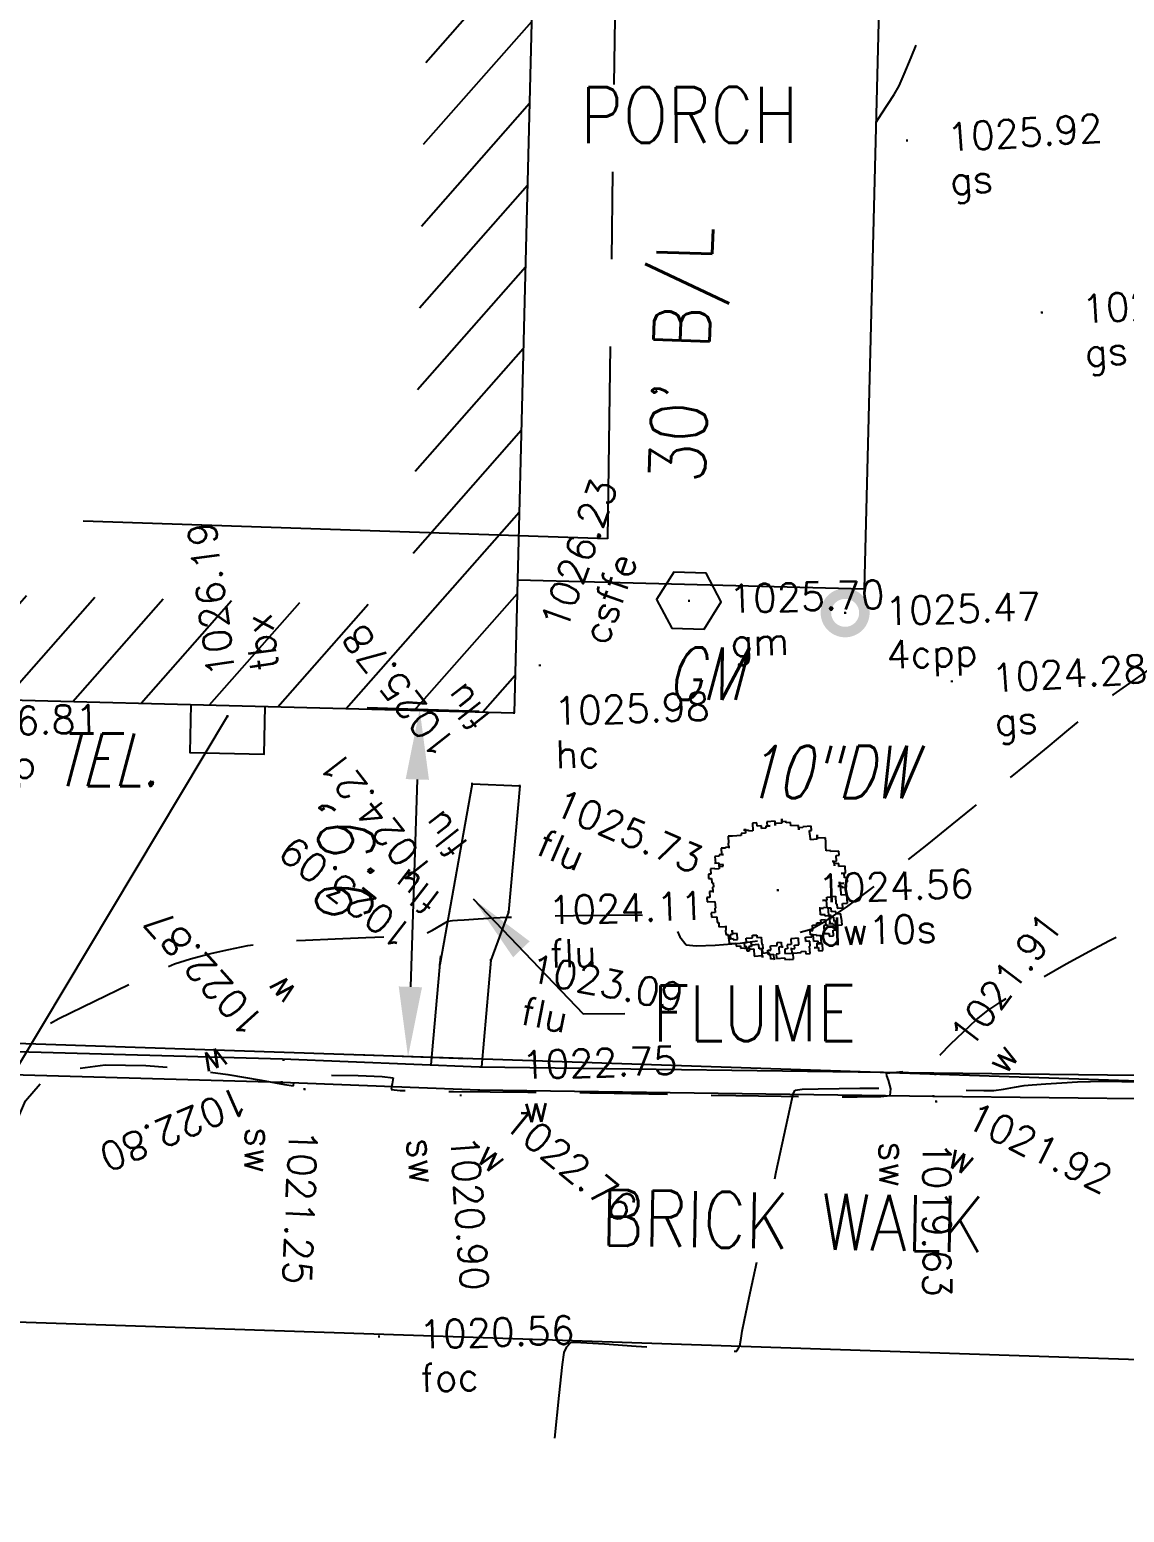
# Model space of a CAD drawing. Extents: x 1086 to 1385, y 787 to 1056.
# Drawn here: x 1258.09 to 1289.4, y 850.3 to 892.71 of the extents above; entities that cross this region are included whole.
import ezdxf

# ---------------------------------------------------------------- set-up
doc = ezdxf.new("R2010")
doc.units = 0
doc.header["$LTSCALE"] = 20
doc.header["$MEASUREMENT"] = 0
doc.header["$PDMODE"] = 2
doc.header["$PDSIZE"] = 0.025
for name, pattern in [('CENTER2', [1.125, 0.75, -0.125, 0.125, -0.125]), ('HIDDEN', [0.375, 0.25, -0.125]), ('HIDDEN2', [0.1875, 0.125, -0.0625])]:
    doc.linetypes.add(name, pattern=pattern)
doc.layers.get('0').update_dxf_attribs({"linetype": 'CONTINUOUS'})
for name, color, linetype in [('BSL', 1, 'CENTER2'), ('CONC', 8, 'CONTINUOUS'), ('CONT-MJR', 41, 'HIDDEN'), ('CONT-MNR', 35, 'HIDDEN2'), ('CURB', 1, 'CONTINUOUS'), ('DESC', 2, 'CONTINUOUS'), ('ELEV', 6, 'CONTINUOUS'), ('HATCH', 1, 'CONTINUOUS'), ('HOUSE', 7, 'CONTINUOUS'), ('PL', 5, 'CONTINUOUS'), ('POW', 4, 'POWERLINE'), ('PTS', 2, 'CONTINUOUS'), ('PTS-GS', 6, 'CONTINUOUS'), ('PTS-TREES', 1, 'CONTINUOUS'), ('TEXTM', 2, 'CONTINUOUS'), ('TIES', 6, 'CONTINUOUS'), ('TREE-LBLS', 1, 'CONTINUOUS'), ('TREES', 84, 'CONTINUOUS'), ('WALL', 191, 'CONTINUOUS')]:
    doc.layers.add(name, color=color, linetype=linetype)
doc.styles.add('L60', font='simplex.shx', dxfattribs={"width": 0.75, "oblique": 15, "height": 1.5})
doc.styles.add('L80', font='simplex.shx', dxfattribs={"width": 0.85, "height": 1.6})
doc.styles.add('S6', font='SIMPLEX', dxfattribs={"height": 0.083333})
doc.styles.get("Standard").update_dxf_attribs({"font": 'ROMANS'})
doc.linetypes.add('POWERLINE', pattern='A,0.9,-0.27,["/\\/\\/\\/",STANDARD,S=0.05,R=0,X=-0.28,Y=-0.02],-0.1', length=1.27)
doc.dimstyles.get("Standard").update_dxf_attribs({"dimtxt": 0.18, "dimasz": 0.18, "dimexe": 0.18, "dimexo": 0.0625, "dimgap": 0.09, "dimtad": 0, "dimtih": 1, "dimtoh": 1, "dimdec": 4, "dimzin": 0, "dimtxsty": 'STANDARD', "dimcen": 0.09, "dimazin": 3, "dimtfac": 1, "dimtdec": 4, "dimtofl": 0, "dimtmove": 0, "dimatfit": 3, "dimtolj": 1, "dimtzin": 0})

# ---------------------------------------------------------------- blocks, each defined once
blk = doc.blocks.new('POINT')
blk.add_point((0, 0))
at = {"layer": 'DESC', "style": 'S6'}
blk.add_attdef('DESC', (0.1191, -0.1698), '', height=0.0833, dxfattribs=at)
at = {"layer": 'ELEV', "style": 'S6'}
blk.add_attdef('ELEV', (0.1191, -0.0403), '', height=0.0833, dxfattribs=at)
blk = doc.blocks.new('CG_T30')
for p, q in [((-0.0534, 0.1113), (-0.0542, 0.1113)), ((-0.0542, 0.1113), (-0.0542, 0.1113)), ((-0.0534, 0.1104), (-0.0534, 0.1113)), ((-0.0455, 0.1104), (-0.0534, 0.1104)), ((-0.0516, 0.113), (-0.0516, 0.1053)), ((-0.0455, 0.1087), (-0.0455, 0.1104)), ((-0.0378, 0.1087), (-0.0455, 0.1087)), ((-0.03, 0.1225), (-0.0378, 0.1225)), ((-0.0378, 0.1225), (-0.0378, 0.1087)), ((-0.0378, 0.1087), (-0.0378, 0.1087)), ((-0.03, 0.1165), (-0.03, 0.1225)), ((-0.0223, 0.1165), (-0.03, 0.1165)), ((-0.0223, 0.1121), (-0.0223, 0.1165)), ((-0.0145, 0.1121), (-0.0223, 0.1121)), ((-0.0068, 0.1156), (-0.0145, 0.1156)), ((-0.0145, 0.1156), (-0.0145, 0.1121)), ((0.0027, 0.1233), (-0.012, 0.1233)), ((-0.012, 0.1233), (-0.012, 0.1233)), ((-0.012, 0.1233), (-0.012, 0.1156)), ((-0.012, 0.1156), (-0.0068, 0.1156)), ((0.0027, 0.1156), (0.0027, 0.1233)), ((0.0148, 0.119), (0.0027, 0.119)), ((0.0027, 0.119), (0.0027, 0.1156)), ((0.0148, 0.1217), (0.0148, 0.1268)), ((0.0148, 0.1268), (0.0148, 0.119)), ((0.0226, 0.1217), (0.0148, 0.1217)), ((0.0226, 0.119), (0.0226, 0.1217)), ((0.0303, 0.119), (0.0226, 0.119)), ((0.0303, 0.113), (0.0303, 0.119)), ((0.0441, 0.113), (0.0303, 0.113)), ((0.0441, 0.1053), (0.0441, 0.113)), ((0.0518, 0.1087), (0.0441, 0.1087)), ((0.0441, 0.1087), (0.0441, 0.1053)), ((0.0665, 0.1104), (0.0518, 0.1104)), ((0.0518, 0.1104), (0.0518, 0.1087)), ((0.0665, 0.1026), (0.0665, 0.1104)), ((-0.0887, 0.0811), (-0.0964, 0.0811)), ((-0.0964, 0.0811), (-0.0964, 0.0698)), ((-0.0809, 0.0819), (-0.0887, 0.0819)), ((-0.0887, 0.0819), (-0.0887, 0.0811)), ((-0.0826, 0.0897), (-0.0835, 0.0897)), ((-0.0835, 0.0897), (-0.0835, 0.0819)), ((-0.0835, 0.0819), (-0.0809, 0.0819)), ((-0.0749, 0.1017), (-0.0826, 0.1017)), ((-0.0826, 0.1017), (-0.0826, 0.0897)), ((-0.0671, 0.1017), (-0.0749, 0.1017)), ((-0.0749, 0.1017), (-0.0749, 0.1017)), ((-0.0594, 0.1017), (-0.0671, 0.1017)), ((-0.0671, 0.1017), (-0.0671, 0.1017)), ((-0.0516, 0.1053), (-0.0594, 0.1053)), ((-0.0594, 0.1053), (-0.0594, 0.1017)), ((-0.0516, 0.1053), (-0.0516, 0.1053)), ((0.0631, 0.0949), (0.0631, 0.1026)), ((0.0631, 0.1026), (0.0665, 0.1026)), ((0.0639, 0.0949), (0.0631, 0.0949)), ((0.0639, 0.0862), (0.0639, 0.0949)), ((0.076, 0.0862), (0.0639, 0.0862)), ((0.076, 0.088), (0.076, 0.094)), ((0.076, 0.094), (0.076, 0.0862)), ((0.0907, 0.088), (0.076, 0.088)), ((0.0907, 0.0802), (0.0907, 0.088)), ((0.0907, 0.0725), (0.0907, 0.0802)), ((0.0907, 0.0802), (0.0907, 0.0802)), ((-0.1085, 0.0552), (-0.1102, 0.0552)), ((-0.1102, 0.0552), (-0.1024, 0.0552)), ((-0.1008, 0.0673), (-0.1085, 0.0673)), ((-0.1085, 0.0673), (-0.1085, 0.0552)), ((-0.1024, 0.0552), (-0.1024, 0.0491)), ((-0.093, 0.0698), (-0.1008, 0.0698)), ((-0.1008, 0.0698), (-0.1008, 0.0673)), ((-0.0964, 0.0698), (-0.093, 0.0698)), ((0.0907, 0.0647), (0.0907, 0.0725)), ((0.0907, 0.0725), (0.0907, 0.0725)), ((0.0984, 0.0647), (0.0907, 0.0647)), ((0.0907, 0.0647), (0.0907, 0.0647)), ((0.0984, 0.0629), (0.0984, 0.0647)), ((0.1131, 0.0629), (0.0984, 0.0629)), ((0.1079, 0.0448), (0.1079, 0.0552)), ((0.1079, 0.0552), (0.1131, 0.0552)), ((0.1131, 0.0552), (0.1131, 0.0629)), ((-0.118, 0.0362), (-0.1223, 0.0362)), ((-0.1223, 0.0362), (-0.1223, 0.0284)), ((-0.1223, 0.0284), (-0.1171, 0.0284)), ((-0.1102, 0.0457), (-0.118, 0.0457)), ((-0.118, 0.0457), (-0.118, 0.0362)), ((-0.1171, 0.0284), (-0.1171, 0.0206)), ((-0.1102, 0.0448), (-0.1102, 0.0457)), ((-0.1024, 0.0448), (-0.1102, 0.0448)), ((-0.0947, 0.0517), (-0.1024, 0.0517)), ((-0.1024, 0.0517), (-0.1024, 0.0448)), ((-0.1024, 0.0491), (-0.0947, 0.0491)), ((-0.0947, 0.0491), (-0.0947, 0.0517)), ((0.1036, 0.0448), (0.1001, 0.0448)), ((0.1001, 0.0448), (0.1079, 0.0448)), ((0.1036, 0.037), (0.1036, 0.0448)), ((0.1114, 0.0406), (0.1036, 0.0406)), ((0.1036, 0.0406), (0.1036, 0.037)), ((0.1114, 0.0354), (0.1114, 0.0406)), ((0.1226, 0.0354), (0.1114, 0.0354)), ((0.1226, 0.0224), (0.1226, 0.0354)), ((-0.1145, 0.0051), (-0.1223, 0.0051)), ((-0.1223, 0.0051), (-0.1223, -0.0052)), ((-0.1171, 0.0206), (-0.1145, 0.0206)), ((-0.1145, 0.0129), (-0.1163, 0.0129)), ((-0.1163, 0.0129), (-0.1163, 0.0051)), ((-0.1163, 0.0051), (-0.1145, 0.0051)), ((-0.1145, 0.0206), (-0.1145, 0.0129)), ((0.1105, 0), (0.1071, 0)), ((0.1071, 0), (0.1148, 0)), ((0.1105, 0.0051), (0.1105, 0.0078)), ((0.1105, 0.0078), (0.1105, 0)), ((0.1182, 0.0051), (0.1105, 0.0051)), ((0.1123, -0.0026), (0.1123, 0.0051)), ((0.1123, 0.0051), (0.1182, 0.0051)), ((0.12, 0.0224), (0.1148, 0.0224)), ((0.1148, 0.0224), (0.1226, 0.0224)), ((0.1148, 0), (0.1148, -0.0026)), ((0.12, 0.0146), (0.12, 0.0224)), ((0.1251, 0.0146), (0.12, 0.0146)), ((0.1226, -0.0026), (0.1226, 0.0069)), ((0.1226, 0.0069), (0.1251, 0.0069)), ((0.1251, 0.0069), (0.1251, 0.0146)), ((-0.1223, -0.0052), (-0.1275, -0.0052)), ((-0.1275, -0.0052), (-0.1275, -0.013)), ((-0.1275, -0.013), (-0.1137, -0.013)), ((-0.1137, -0.025), (-0.1145, -0.025)), ((-0.1145, -0.025), (-0.1145, -0.0328)), ((-0.1137, -0.013), (-0.1137, -0.025)), ((0.0855, -0.0234), (0.0786, -0.0234)), ((0.0786, -0.0234), (0.0864, -0.0234)), ((0.0855, -0.038), (0.0855, -0.0234)), ((0.0864, -0.0234), (0.0864, -0.0182)), ((0.0864, -0.0182), (0.0941, -0.0182)), ((0.0941, -0.0182), (0.0941, -0.0173)), ((0.0941, -0.0173), (0.1019, -0.0173)), ((0.1019, -0.0173), (0.1019, -0.0311)), ((0.1123, -0.0164), (0.1123, -0.0026)), ((0.1123, -0.0026), (0.1123, -0.0026)), ((0.1226, -0.0164), (0.1123, -0.0164)), ((0.1148, -0.0026), (0.1226, -0.0026)), ((0.1226, -0.0311), (0.1226, -0.0164)), ((-0.1145, -0.0328), (-0.1215, -0.0328)), ((-0.1215, -0.0328), (-0.1215, -0.0406)), ((-0.1215, -0.0406), (-0.112, -0.0406)), ((-0.112, -0.0406), (-0.112, -0.0509)), ((-0.112, -0.0509), (-0.1094, -0.0509)), ((-0.1094, -0.0509), (-0.1094, -0.0587)), ((0.0734, -0.0371), (0.0717, -0.0371)), ((0.0717, -0.0371), (0.0795, -0.0371)), ((0.0734, -0.0492), (0.0734, -0.0371)), ((0.0812, -0.0492), (0.0734, -0.0492)), ((0.0795, -0.0371), (0.0795, -0.0363)), ((0.0795, -0.0363), (0.0872, -0.0363)), ((0.0812, -0.0518), (0.0812, -0.0492)), ((0.0889, -0.0518), (0.0812, -0.0518)), ((0.0932, -0.038), (0.0855, -0.038)), ((0.0872, -0.0363), (0.0872, -0.0501)), ((0.0872, -0.0501), (0.0907, -0.0501)), ((0.0889, -0.0544), (0.0889, -0.0518)), ((0.0907, -0.0501), (0.0907, -0.0578)), ((0.0932, -0.0449), (0.0932, -0.038)), ((0.101, -0.0449), (0.0932, -0.0449)), ((0.101, -0.0492), (0.101, -0.0449)), ((0.1096, -0.0492), (0.101, -0.0492)), ((0.1019, -0.0311), (0.1036, -0.0311)), ((0.1036, -0.0311), (0.1036, -0.0389)), ((0.1036, -0.0389), (0.1139, -0.0389)), ((0.1096, -0.0569), (0.1096, -0.0492)), ((0.1139, -0.0389), (0.1139, -0.0311)), ((0.1139, -0.0311), (0.1226, -0.0311)), ((0.1139, -0.0389), (0.1139, -0.0389)), ((-0.1094, -0.0587), (-0.0973, -0.0587)), ((-0.0973, -0.0656), (-0.0981, -0.0656)), ((-0.0981, -0.0656), (-0.0981, -0.0733)), ((-0.0981, -0.0733), (-0.0939, -0.0733)), ((-0.0973, -0.0587), (-0.0973, -0.0578)), ((-0.0973, -0.0578), (-0.0973, -0.0656)), ((-0.0939, -0.0733), (-0.0939, -0.0812)), ((-0.0861, -0.0742), (-0.0904, -0.0742)), ((-0.0904, -0.0742), (-0.0904, -0.082)), ((-0.0861, -0.0725), (-0.0861, -0.0665)), ((-0.0861, -0.0665), (-0.0861, -0.0742)), ((-0.0775, -0.0725), (-0.0861, -0.0725)), ((-0.0775, -0.0837), (-0.0775, -0.0725)), ((-0.0507, -0.082), (-0.0507, -0.0777)), ((-0.0507, -0.0777), (-0.043, -0.0777)), ((-0.043, -0.0777), (-0.043, -0.082)), ((0.0527, -0.0837), (0.0527, -0.076)), ((0.0527, -0.076), (0.0579, -0.076)), ((0.0579, -0.076), (0.0579, -0.0665)), ((0.0579, -0.0665), (0.0579, -0.0665)), ((0.0579, -0.0665), (0.0657, -0.0665)), ((0.0657, -0.0665), (0.0657, -0.063)), ((0.0657, -0.063), (0.0734, -0.063)), ((0.0734, -0.063), (0.0734, -0.0578)), ((0.0734, -0.0578), (0.0812, -0.0578)), ((0.0855, -0.0682), (0.0777, -0.0682)), ((0.0777, -0.0682), (0.0777, -0.0829)), ((0.0812, -0.0578), (0.0812, -0.0682)), ((0.0812, -0.0682), (0.0855, -0.0682)), ((0.0889, -0.0656), (0.0872, -0.0656)), ((0.0872, -0.0656), (0.095, -0.0656)), ((0.0967, -0.0544), (0.0889, -0.0544)), ((0.0907, -0.0578), (0.0889, -0.0578)), ((0.0889, -0.0578), (0.0889, -0.0656)), ((0.0941, -0.0881), (0.0941, -0.0777)), ((0.0941, -0.0777), (0.1001, -0.0777)), ((0.095, -0.0656), (0.095, -0.069)), ((0.095, -0.069), (0.1027, -0.069)), ((0.0967, -0.0621), (0.0967, -0.0544)), ((0.0967, -0.0544), (0.0967, -0.0544)), ((0.0993, -0.0621), (0.0967, -0.0621)), ((0.0993, -0.0699), (0.0993, -0.0621)), ((0.1001, -0.0699), (0.0993, -0.0699)), ((0.1001, -0.0777), (0.1001, -0.0699)), ((0.1027, -0.069), (0.1027, -0.069)), ((0.1027, -0.069), (0.1105, -0.069)), ((0.1105, -0.0569), (0.1096, -0.0569)), ((0.1105, -0.069), (0.1105, -0.0569)), ((-0.0939, -0.0812), (-0.0853, -0.0812)), ((-0.0904, -0.082), (-0.093, -0.082)), ((-0.093, -0.082), (-0.093, -0.0897)), ((-0.093, -0.0897), (-0.0809, -0.0897)), ((-0.0853, -0.0812), (-0.0853, -0.0837)), ((-0.0853, -0.0837), (-0.0775, -0.0837)), ((-0.0809, -0.0897), (-0.0809, -0.0949)), ((-0.0809, -0.0949), (-0.0732, -0.0949)), ((-0.0732, -0.0949), (-0.0732, -0.0993)), ((-0.0732, -0.0993), (-0.0654, -0.0993)), ((-0.0654, -0.0975), (-0.0654, -0.0897)), ((-0.0654, -0.0897), (-0.0619, -0.0897)), ((-0.0619, -0.0975), (-0.0654, -0.0975)), ((-0.0654, -0.0993), (-0.0654, -0.1001)), ((-0.0654, -0.1001), (-0.0576, -0.1001)), ((-0.0619, -0.0897), (-0.0619, -0.082)), ((-0.0619, -0.082), (-0.0507, -0.082)), ((-0.0619, -0.1053), (-0.0619, -0.0975)), ((-0.0585, -0.1053), (-0.0619, -0.1053)), ((-0.0534, -0.0975), (-0.0585, -0.0975)), ((-0.0585, -0.0975), (-0.0585, -0.1053)), ((-0.0576, -0.1001), (-0.0576, -0.1018)), ((-0.0576, -0.1018), (-0.0498, -0.1018)), ((-0.0534, -0.0949), (-0.0534, -0.0897)), ((-0.0534, -0.0897), (-0.0534, -0.0975)), ((-0.0404, -0.0949), (-0.0534, -0.0949)), ((-0.0498, -0.1018), (-0.0498, -0.1148)), ((-0.043, -0.082), (-0.0352, -0.082)), ((-0.0404, -0.1027), (-0.0404, -0.0949)), ((-0.0343, -0.1027), (-0.0404, -0.1027)), ((-0.0335, -0.1027), (-0.0361, -0.1027)), ((-0.0361, -0.1027), (-0.0361, -0.1105)), ((-0.0352, -0.082), (-0.0352, -0.0949)), ((-0.0352, -0.0949), (-0.0335, -0.0949)), ((-0.0343, -0.1105), (-0.0343, -0.1027)), ((-0.0335, -0.0949), (-0.0335, -0.1027)), ((-0.0197, -0.1061), (-0.0197, -0.0984)), ((-0.0197, -0.0984), (-0.0076, -0.0984)), ((-0.0076, -0.0984), (-0.0076, -0.0933)), ((-0.0076, -0.0933), (0.0001, -0.0933)), ((0.0027, -0.1018), (-0.005, -0.1018)), ((-0.005, -0.1018), (-0.005, -0.1139)), ((0.0001, -0.0933), (0.0001, -0.1018)), ((0.0001, -0.1018), (0.0027, -0.1018)), ((0.0174, -0.0984), (0.0105, -0.0984)), ((0.0105, -0.0984), (0.0105, -0.1061)), ((0.0312, -0.0881), (0.0174, -0.0881)), ((0.0174, -0.0881), (0.0174, -0.0984)), ((0.0234, -0.1061), (0.0234, -0.1001)), ((0.0234, -0.1001), (0.0312, -0.1001)), ((0.0312, -0.1001), (0.0312, -0.0881)), ((0.0441, -0.0949), (0.0441, -0.0872)), ((0.0441, -0.0872), (0.0553, -0.0872)), ((0.051, -0.0949), (0.0441, -0.0949)), ((0.0501, -0.1165), (0.0501, -0.1036)), ((0.0501, -0.1036), (0.051, -0.1036)), ((0.051, -0.1036), (0.051, -0.0949)), ((0.0579, -0.0837), (0.0527, -0.0837)), ((0.0553, -0.0872), (0.0553, -0.0837)), ((0.0553, -0.0837), (0.0631, -0.0837)), ((0.0579, -0.0958), (0.0579, -0.0837)), ((0.0657, -0.0958), (0.0579, -0.0958)), ((0.0631, -0.0837), (0.0631, -0.0854)), ((0.0631, -0.0854), (0.0709, -0.0854)), ((0.0709, -0.0993), (0.0631, -0.0993)), ((0.0631, -0.0993), (0.0631, -0.107)), ((0.0657, -0.101), (0.0657, -0.0958)), ((0.0734, -0.101), (0.0657, -0.101)), ((0.0709, -0.0854), (0.0709, -0.0993)), ((0.0734, -0.1131), (0.0734, -0.101)), ((0.0734, -0.101), (0.0734, -0.101)), ((0.0777, -0.0829), (0.0864, -0.0829)), ((0.0864, -0.0829), (0.0864, -0.0881)), ((0.0864, -0.0881), (0.0941, -0.0881)), ((-0.0498, -0.1148), (-0.0352, -0.1148)), ((-0.0361, -0.1105), (-0.0231, -0.1105)), ((-0.0352, -0.1182), (-0.0352, -0.1105)), ((-0.0352, -0.1105), (-0.0343, -0.1105)), ((-0.0352, -0.1148), (-0.0352, -0.1182)), ((-0.0249, -0.1139), (-0.0249, -0.1061)), ((-0.0249, -0.1061), (-0.0197, -0.1061)), ((-0.0206, -0.1139), (-0.0249, -0.1139)), ((-0.0231, -0.1105), (-0.0231, -0.1139)), ((-0.0231, -0.1139), (-0.0154, -0.1139)), ((-0.0206, -0.1225), (-0.0206, -0.1139)), ((-0.0128, -0.1225), (-0.0206, -0.1225)), ((-0.0154, -0.1139), (-0.0154, -0.1225)), ((-0.0154, -0.1225), (-0.0128, -0.1225)), ((-0.005, -0.1139), (-0.0102, -0.1139)), ((-0.0102, -0.1139), (-0.0102, -0.1217)), ((-0.0102, -0.1217), (0.0044, -0.1217)), ((0.0044, -0.1217), (0.0044, -0.1243)), ((0.0044, -0.1243), (0.0122, -0.1243)), ((0.0105, -0.1061), (0.0053, -0.1061)), ((0.0053, -0.1061), (0.0053, -0.1139)), ((0.0053, -0.1139), (0.0183, -0.1139)), ((0.0122, -0.1243), (0.0122, -0.1252)), ((0.0122, -0.1252), (0.0199, -0.1252)), ((0.0183, -0.1061), (0.0156, -0.1061)), ((0.0156, -0.1061), (0.0234, -0.1061)), ((0.0183, -0.1139), (0.0183, -0.1061)), ((0.0199, -0.1139), (0.0183, -0.1139)), ((0.0183, -0.1139), (0.0183, -0.1139)), ((0.0183, -0.1139), (0.0269, -0.1139)), ((0.0199, -0.1252), (0.0199, -0.1139)), ((0.0269, -0.1139), (0.0269, -0.1139)), ((0.0269, -0.1139), (0.0346, -0.1139)), ((0.0346, -0.1139), (0.0346, -0.1122)), ((0.0346, -0.1122), (0.0424, -0.1122)), ((0.0424, -0.1122), (0.0424, -0.1165)), ((0.0424, -0.1165), (0.0501, -0.1165)), ((0.0631, -0.107), (0.0579, -0.107)), ((0.0579, -0.107), (0.0657, -0.107)), ((0.0657, -0.107), (0.0657, -0.1131)), ((0.0657, -0.1131), (0.0734, -0.1131))]:
    blk.add_line(p, q)

msp = doc.modelspace()

# ---------------------------------------------------------------- hatches: boundary and pattern name
at = {"layer": 'HATCH'}
h = msp.add_hatch(dxfattribs=at)
h.set_pattern_fill('ANSI31', color=256, scale=12, angle=3.6501, style=0)
h.set_pattern_definition([(48.65011, (-3558.6514, -1556.3679), (-1.1260337, 0.9909834), [])])
h.paths.add_polyline_path([(1249.875, 903.127), (1269.692, 902.622), (1269.019, 876.249), (1237.128, 877.062), (1237.516, 892.288), (1227.866, 892.534), (1228.069, 900.497), (1249.793, 899.943)], flags=16)
h.paths.add_polyline_path([(1246.952, 906.203), (1272.767, 905.544), (1271.941, 873.173), (1234.052, 874.14), (1234.441, 889.365), (1224.79, 889.612), (1225.146, 903.573), (1246.871, 903.018)])

# ---------------------------------------------------------------- linework, layer by layer
at = {"layer": 'BSL'}
for p, q in [((1275.014, 906.144), (1274.61, 878.151)), ((1274.61, 878.151), (1156.682, 882.099))]:
    msp.add_line(p, q, dxfattribs=at)
at = {"layer": 'CONC'}
for p, q in [((1270.741, 871.143), (1269.814, 865.965)), ((1270.741, 871.143), (1272.105, 871.086)), ((1272.105, 871.086), (1271.781, 867.473)), ((1271.781, 867.473), (1271.281, 866.096)), ((1269.837, 866.224), (1269.56, 863.102)), ((1271.281, 866.096), (1271.011, 863.046))]:
    msp.add_line(p, q, dxfattribs=at)
at = {"layer": 'CONT-MJR', "elevation": 1020, "flags": 128}
for points in [[(1279.399, 859.844), (1279.442, 860.042), (1279.667, 861.09), (1279.828, 861.838), (1279.893, 862.137), (1279.923, 862.269), (1279.981, 862.381), (1280.185, 862.402), (1280.645, 862.418), (1281.237, 862.428), (1281.833, 862.434), (1282.308, 862.436), (1282.757, 862.431), (1283.404, 862.417), (1284.135, 862.398), (1284.833, 862.381), (1285.383, 862.371), (1285.669, 862.371), (1285.944, 862.408), (1286.255, 862.464), (1286.529, 862.507), (1286.766, 862.528), (1287.152, 862.556), (1287.609, 862.586), (1288.061, 862.612), (1288.432, 862.628), (1288.794, 862.632), (1289.327, 862.63), (1289.961, 862.624), (1290.627, 862.616), (1291.256, 862.609), (1291.778, 862.603), (1292.308, 862.596), (1293.285, 862.584), (1294.594, 862.566), (1296.117, 862.546), (1297.739, 862.525), (1299.343, 862.504), (1300.812, 862.485), (1302.031, 862.47), (1302.884, 862.461), (1303.253, 862.459), (1303.535, 862.46), (1303.875, 862.46), (1304.182, 862.478), (1304.363, 862.53), (1304.443, 862.687), (1304.473, 862.903), (1304.486, 863.095), (1304.493, 863.342), (1304.495, 863.813), (1304.496, 864.375), (1304.499, 864.896), (1304.509, 865.245), (1304.539, 865.56), (1304.586, 865.926), (1304.632, 866.292), (1304.661, 866.607), (1304.665, 866.95), (1304.657, 867.38), (1304.646, 867.822), (1304.639, 868.198), (1304.637, 868.514), (1304.634, 869.053), (1304.631, 869.742), (1304.628, 870.509), (1304.628, 871.284), (1304.63, 871.993), (1304.635, 872.567), (1304.65, 873.243), (1304.675, 874.075), (1304.705, 874.954), (1304.733, 875.77), (1304.756, 876.415), (1304.767, 876.779), (1304.771, 877.103), (1304.773, 877.479), (1304.774, 877.856), (1304.778, 878.18), (1304.788, 878.605), (1304.812, 879.447), (1304.843, 880.539), (1304.876, 881.714), (1304.906, 882.805), (1304.928, 883.644), (1304.937, 884.065), (1304.933, 884.381), (1304.924, 884.748), (1304.915, 885.114), (1304.909, 885.43), (1304.909, 885.857), (1304.911, 886.795), (1304.915, 888.096), (1304.92, 889.61), (1304.925, 891.19), (1304.93, 892.685), (1304.935, 893.946), (1304.939, 894.826), (1304.941, 895.175), (1304.936, 895.373), (1304.978, 895.553), (1305.249, 895.636), (1305.925, 895.807), (1306.871, 896.037), (1307.952, 896.295), (1309.035, 896.551), (1309.985, 896.774), (1310.667, 896.935), (1310.949, 897.003), (1311.137, 897.054), (1311.296, 897.144), (1311.31, 897.467), (1311.313, 898.267), (1311.307, 899.386), (1311.296, 900.662), (1311.284, 901.938), (1311.274, 903.053), (1311.268, 903.848), (1311.272, 904.163), (1311.337, 904.269), (1311.432, 904.341), (1311.681, 904.218), (1312.351, 903.873), (1313.366, 903.35), (1314.655, 902.695), (1316.145, 901.954), (1317.59, 901.254)], [(1268.732, 838.596), (1269.08, 839.098), (1269.791, 840.126), (1270.407, 841.013), (1270.861, 841.663), (1271.086, 841.976), (1271.313, 842.216), (1271.594, 842.483), (1271.86, 842.759), (1272.042, 843.027), (1272.116, 843.44), (1272.237, 844.383), (1272.392, 845.722), (1272.568, 847.322), (1272.753, 849.048), (1272.935, 850.767), (1273.1, 852.344), (1273.236, 853.644), (1273.331, 854.533), (1273.372, 854.877), (1273.453, 855.04), (1273.573, 855.167), (1273.855, 855.161), (1274.527, 855.119), (1275.434, 855.055), (1276.42, 854.987), (1277.332, 854.93), (1278.014, 854.9), (1278.312, 854.913), (1278.399, 855.067), (1278.435, 855.287), (1278.462, 855.481), (1278.534, 855.808), (1278.699, 856.576), (1278.887, 857.453)]]:
    msp.add_lwpolyline(points, dxfattribs=at)
at = {"layer": 'CONT-MNR', "flags": 128}
for points, elevation in [([(1230.485, 830.403), (1230.359, 830.825), (1230.235, 831.33), (1230.09, 831.847), (1229.9, 832.303), (1229.642, 832.627), (1229.248, 832.721), (1228.569, 832.707), (1227.72, 832.648), (1226.812, 832.606), (1225.959, 832.643), (1225.274, 832.82), (1224.872, 833.199), (1224.914, 833.657), (1225.284, 834.363), (1225.916, 835.268), (1226.742, 836.325), (1227.698, 837.489), (1228.716, 838.71), (1229.733, 839.943), (1230.68, 841.14), (1231.493, 842.254), (1232.105, 843.238), (1232.45, 844.044), (1232.594, 845.001), (1232.622, 846.264), (1232.558, 847.738), (1232.425, 849.33), (1232.247, 850.944), (1232.045, 852.486), (1231.845, 853.863), (1231.668, 854.978), (1231.538, 855.739), (1231.479, 856.05), (1231.346, 856.258), (1231.173, 856.484), (1231.144, 856.677), (1231.406, 856.668), (1232.025, 856.544), (1232.884, 856.367), (1233.866, 856.198), (1234.852, 856.1), (1235.726, 856.134), (1236.369, 856.362), (1236.783, 856.888), (1237.163, 857.777), (1237.505, 858.896), (1237.8, 860.113), (1238.042, 861.297), (1238.224, 862.314), (1238.339, 863.034), (1238.38, 863.324), (1238.335, 863.484), (1238.329, 863.629), (1238.656, 863.634), (1239.519, 863.612), (1240.788, 863.572), (1242.333, 863.517), (1244.026, 863.455), (1245.736, 863.39), (1247.334, 863.328), (1248.691, 863.275), (1249.678, 863.237), (1250.164, 863.219), (1250.599, 863.206), (1251.104, 863.192), (1251.632, 863.178), (1252.137, 863.165), (1252.573, 863.154), (1253.026, 863.14), (1253.75, 863.116), (1254.623, 863.087), (1255.523, 863.061), (1256.327, 863.045), (1256.911, 863.044), (1257.153, 863.065), (1257.13, 863.258), (1257.091, 863.461), (1257.356, 863.619), (1258.015, 863.963), (1258.925, 864.423), (1259.944, 864.926), (1260.93, 865.403), (1261.739, 865.782), (1262.23, 865.992), (1262.686, 866.135), (1263.222, 866.276), (1263.787, 866.405), (1264.331, 866.513), (1264.803, 866.59), (1265.264, 866.632), (1265.975, 866.672), (1266.824, 866.71), (1267.698, 866.746), (1268.486, 866.779), (1269.076, 866.809), (1269.355, 866.835), (1269.608, 866.954), (1269.881, 867.119), (1270.046, 867.214), (1270.183, 867.233), (1270.322, 867.239), (1270.519, 867.253), (1270.911, 867.279), (1271.36, 867.307), (1271.727, 867.325), (1272.091, 867.335), (1272.772, 867.353), (1273.64, 867.372), (1274.564, 867.386), (1275.413, 867.389), (1276.056, 867.374), (1276.363, 867.336), (1276.541, 867.098), (1276.684, 866.764), (1276.867, 866.536), (1277.149, 866.506), (1277.697, 866.524), (1278.406, 866.585), (1279.169, 866.685), (1279.883, 866.821), (1280.441, 866.987), (1280.879, 867.228), (1281.487, 867.642), (1282.208, 868.177), (1282.984, 868.78), (1283.76, 869.398), (1284.476, 869.977), (1285.077, 870.465), (1285.506, 870.808), (1286.003, 871.206), (1286.593, 871.688), (1287.217, 872.202), (1287.813, 872.694), (1288.323, 873.11), (1288.685, 873.398), (1289.076, 873.684), (1289.554, 874.019), (1290.042, 874.359), (1290.463, 874.661), (1290.74, 874.882), (1290.983, 875.135), (1291.248, 875.447), (1291.505, 875.767), (1291.727, 876.041), (1291.979, 876.324), (1292.455, 876.852), (1293.068, 877.541), (1293.731, 878.308), (1294.356, 879.071), (1294.855, 879.747), (1295.142, 880.252), (1295.266, 880.803), (1295.309, 881.486), (1295.305, 882.22), (1295.286, 882.926), (1295.287, 883.522), (1295.34, 883.928), (1295.515, 884.295), (1295.782, 884.697), (1296.081, 885.103), (1296.353, 885.486), (1296.539, 885.818), (1296.655, 886.161), (1296.756, 886.569), (1296.843, 887.001), (1296.918, 887.417), (1296.98, 887.776), (1297.043, 888.15), (1297.111, 888.607), (1297.178, 889.097), (1297.237, 889.569), (1297.282, 889.973), (1297.315, 890.42), (1297.366, 891.235), (1297.428, 892.291), (1297.496, 893.461), (1297.562, 894.616), (1297.62, 895.631), (1297.663, 896.377), (1297.685, 896.727), (1297.712, 897.016), (1297.749, 897.368), (1297.782, 897.675), (1297.797, 897.826), (1297.794, 897.917), (1297.785, 898.007), (1297.756, 898.135), (1297.727, 898.284), (1297.737, 898.451), (1297.754, 898.63), (1297.759, 898.895), (1297.768, 899.515), (1297.779, 900.349), (1297.792, 901.253), (1297.805, 902.085), (1297.815, 902.703), (1297.823, 902.964), (1297.843, 903.125), (1297.902, 903.264), (1298.134, 903.276), (1298.532, 903.277), (1298.832, 903.379), (1298.9, 903.598), (1298.888, 903.922), (1298.844, 904.269), (1298.813, 904.56), (1298.795, 904.886), (1298.765, 905.329), (1298.734, 905.794), (1298.709, 906.187), (1298.683, 906.574), (1298.645, 907.139), (1298.607, 907.764), (1298.582, 908.333), (1298.583, 908.729), (1298.614, 909.125), (1298.67, 909.586), (1298.76, 910.035), (1298.898, 910.4), (1299.174, 910.73), (1299.643, 911.174), (1300.163, 911.626), (1300.592, 911.982), (1300.791, 912.136), (1300.909, 912.172), (1301.033, 912.187), (1301.345, 912.145), (1302.033, 912.043), (1302.846, 911.92), (1303.532, 911.817), (1303.839, 911.773), (1303.948, 911.763), (1304.046, 911.782), (1304.103, 911.993), (1304.168, 912.374), (1304.21, 912.652), (1304.231, 912.816), (1304.25, 913.004), (1304.263, 913.168), (1304.269, 913.332), (1304.271, 913.518), (1304.273, 913.682), (1304.278, 913.93), (1304.287, 914.413), (1304.297, 914.985), (1304.305, 915.504), (1304.308, 915.822), (1304.302, 916.069), (1304.292, 916.356), (1304.284, 916.643), (1304.282, 916.89), (1304.303, 917.24), (1304.355, 918.047), (1304.432, 919.204), (1304.335, 920.808), (1304.257, 922.118), (1304.256, 923.736), (1304.332, 925.586), (1304.327, 933.137)], 1024), ([(1282.293, 890.061), (1282.295, 890.065), (1282.45, 890.305), (1282.634, 890.582), (1282.813, 890.861), (1282.957, 891.107), (1283.105, 891.438), (1283.297, 891.912), (1283.497, 892.403), (1283.668, 892.79), (1283.84, 893.129), (1284.047, 893.518), (1284.271, 893.898), (1284.488, 894.207), (1284.741, 894.477), (1285.125, 894.844), (1285.575, 895.244), (1286.026, 895.616), (1286.414, 895.898), (1286.832, 896.127), (1287.358, 896.366), (1287.901, 896.593), (1288.372, 896.79), (1288.684, 896.935), (1288.997, 897.124), (1289.367, 897.365), (1289.696, 897.591), (1289.885, 897.734), (1290.006, 897.879), (1290.13, 898.055), (1290.249, 898.201), (1290.406, 898.322), (1290.602, 898.453), (1290.767, 898.578), (1290.967, 898.793), (1291.342, 899.214), (1291.782, 899.716), (1292.178, 900.172), (1292.419, 900.455), (1292.609, 900.688), (1292.83, 900.967), (1293.039, 901.236), (1293.194, 901.439), (1293.392, 901.714), (1293.61, 902.027), (1293.735, 902.211), (1293.804, 902.337), (1293.867, 902.466), (1293.943, 902.652), (1294.054, 902.938), (1294.12, 903.121), (1294.142, 903.245), (1294.154, 903.37), (1294.147, 903.497), (1294.133, 903.689), (1294.122, 903.86), (1294.127, 904.089), (1294.135, 904.395), (1294.124, 904.598), (1294.035, 904.75), (1293.924, 904.892), (1293.81, 905.016), (1293.605, 905.234), (1293.385, 905.484), (1293.227, 905.707), (1293.123, 905.973), (1292.991, 906.397), (1292.857, 906.87), (1292.745, 907.286), (1292.68, 907.536), (1292.605, 907.797), (1292.529, 908.096), (1292.501, 908.362), (1292.558, 908.657), (1292.687, 909.112), (1292.864, 909.582), (1293.063, 909.926), (1293.336, 910.145), (1293.704, 910.336), (1294.09, 910.506), (1294.417, 910.656), (1294.705, 910.809), (1295.093, 911.016), (1295.524, 911.241), (1295.938, 911.45), (1296.278, 911.607), (1296.614, 911.74), (1297.017, 911.888), (1297.435, 912.03), (1297.814, 912.151), (1298.098, 912.23), (1298.446, 912.297), (1298.869, 912.359), (1299.255, 912.407), (1299.494, 912.432), (1299.699, 912.444), (1299.933, 912.449), (1300.138, 912.446), (1300.437, 912.41), (1301.054, 912.329), (1301.826, 912.225), (1302.588, 912.124), (1303.179, 912.049), (1303.434, 912.024), (1303.546, 912.085), (1303.635, 912.177), (1303.664, 912.324), (1303.698, 912.609), (1303.728, 912.935), (1303.745, 913.203), (1303.743, 913.448), (1303.729, 913.741), (1303.715, 914.036), (1303.711, 914.289), (1303.726, 914.559), (1303.759, 914.972), (1303.8, 915.452), (1303.839, 915.925), (1303.867, 916.315), (1303.891, 916.774), (1303.919, 917.41), (1303.946, 918.091), (1303.969, 918.681), (1303.983, 919.046), (1303.991, 919.346), (1304, 919.695), (1304.008, 920.043), (1304.012, 920.343), (1304.013, 920.692), (1304.012, 921.252), (1304.01, 921.913), (1304.008, 922.566), (1304.006, 923.102), (1304.003, 923.553), (1303.999, 924.225), (1303.994, 925.043), (1303.989, 925.934), (1303.985, 926.823), (1303.983, 927.636), (1303.983, 928.299), (1303.988, 928.916), (1303.996, 929.619), (1304.006, 930.375), (1304.017, 931.147), (1304.029, 931.902), (1304.039, 932.605), (1304.048, 933.223), (1304.048, 933.223)], 1026), ([(1247.242, 828.109), (1247.329, 828.69), (1247.47, 829.385), (1247.614, 830.122), (1247.712, 830.826), (1247.716, 831.425), (1247.577, 831.844), (1247.135, 832.067), (1246.469, 832.097), (1245.744, 832.071), (1245.125, 832.126), (1244.777, 832.4), (1244.842, 832.773), (1245.185, 833.324), (1245.732, 834.005), (1246.413, 834.77), (1247.156, 835.571), (1247.887, 836.36), (1248.535, 837.091), (1249.028, 837.717), (1249.461, 838.322), (1249.957, 839.008), (1250.486, 839.753), (1251.02, 840.533), (1251.529, 841.325), (1251.983, 842.107), (1252.353, 842.856), (1252.611, 843.549), (1252.739, 844.281), (1252.824, 845.361), (1252.873, 846.691), (1252.891, 848.173), (1252.887, 849.709), (1252.868, 851.202), (1252.84, 852.553), (1252.811, 853.665), (1252.787, 854.44), (1252.776, 854.78), (1252.732, 855.052), (1252.659, 855.373), (1252.626, 855.679), (1252.705, 855.902), (1252.986, 855.924), (1253.539, 855.826), (1254.253, 855.682), (1255.014, 855.564), (1255.709, 855.546), (1256.224, 855.701), (1256.48, 856.107), (1256.685, 856.857), (1256.869, 857.846), (1257.06, 858.967), (1257.287, 860.116), (1257.581, 861.185), (1257.969, 862.07), (1258.481, 862.665), (1259.232, 862.973), (1260.247, 863.099), (1261.413, 863.086), (1262.62, 862.98), (1263.756, 862.824), (1264.712, 862.663), (1265.375, 862.542), (1265.636, 862.504), (1265.653, 862.649), (1265.671, 862.794), (1265.981, 862.813), (1266.669, 862.812), (1267.484, 862.795), (1268.173, 862.765), (1268.481, 862.727), (1268.454, 862.561), (1268.428, 862.396), (1268.681, 862.37), (1269.315, 862.351), (1270.213, 862.337), (1271.258, 862.327), (1272.334, 862.319), (1273.325, 862.312), (1274.114, 862.305), (1274.805, 862.293), (1275.798, 862.274), (1276.993, 862.25), (1278.287, 862.226), (1279.58, 862.205), (1280.769, 862.191), (1281.754, 862.187), (1282.432, 862.198), (1282.703, 862.226), (1282.723, 862.42), (1282.656, 862.661), (1282.609, 862.79), (1282.6, 862.861), (1282.789, 862.885), (1283.198, 862.929), (1283.617, 862.977), (1283.838, 863.017), (1283.93, 863.134), (1284.009, 863.265), (1284.141, 863.402), (1284.428, 863.689), (1284.796, 864.047), (1285.174, 864.397), (1285.491, 864.66), (1285.833, 864.886), (1286.372, 865.211), (1287.032, 865.593), (1287.734, 865.99), (1288.401, 866.356), (1288.956, 866.652), (1289.166, 866.753)], 1022)]:
    msp.add_lwpolyline(points, dxfattribs=dict(at, elevation=elevation))
at = {"layer": 'CURB'}
msp.add_line((1124.423, 860.225), (1307.274, 854.083), dxfattribs=at)
at = {"layer": 'HOUSE'}
for p in [(1272.767, 905.544), (1234.052, 874.14)]:
    msp.add_line(p, (1271.941, 873.173), dxfattribs=at)
at = {"layer": 'HOUSE', "color": 3}
for p in [(1282.482, 897.478), (1272.038, 876.972)]:
    msp.add_line(p, (1281.953, 876.719), dxfattribs=at)
at = {"layer": 'PL'}
msp.add_line((1304.382, 862.146), (1154.466, 867.165), dxfattribs=at)
at = {"layer": 'POW', "ltscale": 0.8}
msp.add_line((1238.024, 830.135), (1263.749, 873.077), dxfattribs=at)
at = {"layer": 'TEXTM'}
msp.add_lwpolyline([(1277.381, 875.561), (1277.87, 876.346), (1277.435, 877.162), (1276.511, 877.194), (1276.021, 876.409), (1276.456, 875.592)], close=True, dxfattribs=at)
at = {"layer": 'TEXTM', "const_width": 0.3}
msp.add_lwpolyline([(1280.862, 876.031, 1), (1281.962, 876.032, 1)], format="xyb", close=True, dxfattribs=at)
at = {"layer": 'TEXTM'}
msp.add_lwpolyline([(1262.693, 873.409), (1262.664, 872.037), (1264.79, 871.992), (1264.819, 873.355)], dxfattribs=at)
at = {"layer": 'TIES'}
for p, q in [((1270.942, 873.207), (1267.742, 873.314)), ((1269.175, 871.265), (1268.976, 865.332)), ((1270.609, 863.277), (1267.41, 863.384))]:
    msp.add_line(p, q, dxfattribs=at)
for points in [[(1268.841, 871.276), (1269.508, 871.254), (1269.242, 873.264)], [(1268.643, 865.344), (1269.309, 865.321), (1268.909, 863.334)]]:
    msp.add_solid(points, dxfattribs=at)
at = {"layer": 'WALL'}
for points in [[(1232.455, 864.165), (1252.531, 863.626), (1265.322, 863.27), (1270.955, 863.047), (1283.95, 862.872), (1303.81, 862.643)], [(1232.462, 863.502), (1252.512, 862.964), (1265.3, 862.608), (1270.938, 862.384), (1283.941, 862.21), (1303.792, 861.981)]]:
    msp.add_lwpolyline(points, dxfattribs=at)

# ---------------------------------------------------------------- block references
at = {"layer": 'PTS'}
ref = msp.add_blockref('POINT', (1272.68, 874.53), dxfattribs=dict(at, xscale=9.6, yscale=9.6, zscale=9.6, rotation=70.44530819787747))
ref.add_attrib('ELEV', '1026.23', (1273.428, 875.478), dxfattribs={"layer": 'ELEV', "height": 0.8, "rotation": 70.4453, "style": 'S6'})
ref.add_attrib('DESC', 'csffe', (1274.599, 875.062), dxfattribs={"layer": 'DESC', "height": 0.8, "rotation": 70.4453, "style": 'S6'})
ref = msp.add_blockref('POINT', (1263.749, 873.077), dxfattribs=dict(at, xscale=9.6, yscale=9.6, zscale=9.6, rotation=97.67038133719193))
ref.add_attrib('ELEV', '1026.19', (1263.98, 874.262), dxfattribs={"layer": 'ELEV', "height": 0.8, "rotation": 97.6704, "style": 'S6'})
ref.add_attrib('DESC', 'tbx', (1265.212, 874.428), dxfattribs={"layer": 'DESC', "height": 0.8, "rotation": 97.6704, "style": 'S6'})
ref = msp.add_blockref('POINT', (1276.946, 876.377), dxfattribs=dict(at, xscale=9.6, yscale=9.6, zscale=9.6, rotation=1.78283024572904))
ref.add_attrib('ELEV', '1025.70', (1278.1, 876.026), dxfattribs={"layer": 'ELEV', "height": 0.8, "rotation": 1.7828, "style": 'S6'})
ref.add_attrib('DESC', 'gm', (1278.139, 874.784), dxfattribs={"layer": 'DESC', "height": 0.8, "rotation": 1.7828, "style": 'S6'})
ref = msp.add_blockref('POINT', (1281.412, 876.031), dxfattribs=dict(at, xscale=9.6, yscale=9.6, zscale=9.6, rotation=1.78283024572904))
ref.add_attrib('ELEV', '1025.47', (1282.566, 875.68), dxfattribs={"layer": 'ELEV', "height": 0.8, "rotation": 1.7828, "style": 'S6'})
ref.add_attrib('DESC', '4cpp', (1282.605, 874.438), dxfattribs={"layer": 'DESC', "height": 0.8, "rotation": 1.7828, "style": 'S6'})
ref = msp.add_blockref('POINT', (1270.741, 871.143), dxfattribs=dict(at, xscale=9.6, yscale=9.6, zscale=9.6, rotation=128.1631250666566))
ref.add_attrib('ELEV', '1025.78', (1270.339, 872.281), dxfattribs={"layer": 'ELEV', "height": 0.8, "rotation": 128.1631, "style": 'S6'})
ref.add_attrib('DESC', 'flu', (1271.316, 873.049), dxfattribs={"layer": 'DESC', "height": 0.8, "rotation": 128.1631, "style": 'S6'})
ref = msp.add_blockref('POINT', (1271.941, 873.173), dxfattribs=dict(at, xscale=9.6, yscale=9.6, zscale=9.6, rotation=1.78283024572904))
ref.add_attrib('ELEV', '1025.98', (1273.096, 872.822), dxfattribs={"layer": 'ELEV', "height": 0.8, "rotation": 1.7828, "style": 'S6'})
ref.add_attrib('DESC', 'hc', (1273.135, 871.58), dxfattribs={"layer": 'DESC', "height": 0.8, "rotation": 1.7828, "style": 'S6'})
ref = msp.add_blockref('POINT', (1254.48, 872.826), dxfattribs=dict(at, xscale=9.6, yscale=9.6, zscale=9.6, rotation=1.78283024572904))
ref.add_attrib('ELEV', '1026.81', (1255.635, 872.475), dxfattribs={"layer": 'ELEV', "height": 0.8, "rotation": 1.7828, "style": 'S6'})
ref.add_attrib('DESC', '4cpp', (1255.674, 871.233), dxfattribs={"layer": 'DESC', "height": 0.8, "rotation": 1.7828, "style": 'S6'})
ref = msp.add_blockref('POINT', (1270.1, 867.503), dxfattribs=dict(at, xscale=9.6, yscale=9.6, zscale=9.6, rotation=128.0958704928223))
ref.add_attrib('ELEV', '1024.21', (1269.699, 868.641), dxfattribs={"layer": 'ELEV', "height": 0.8, "rotation": 128.0959, "style": 'S6'})
ref.add_attrib('DESC', 'flu', (1270.677, 869.408), dxfattribs={"layer": 'DESC', "height": 0.8, "rotation": 128.0959, "style": 'S6'})
ref = msp.add_blockref('POINT', (1272.105, 871.086), dxfattribs=dict(at, xscale=9.6, yscale=9.6, zscale=9.6, rotation=337.0327917770425))
ref.add_attrib('ELEV', '1025.73', (1273.007, 870.283), dxfattribs={"layer": 'ELEV', "height": 0.8, "rotation": 337.0328, "style": 'S6'})
ref.add_attrib('DESC', 'flu', (1272.522, 869.139), dxfattribs={"layer": 'DESC', "height": 0.8, "rotation": 337.0328, "style": 'S6'})
ref = msp.add_blockref('POINT', (1269.814, 865.965), dxfattribs=dict(at, xscale=9.6, yscale=9.6, zscale=9.6, rotation=142.2176806628044))
ref.add_attrib('ELEV', '1023.09', (1269.147, 866.971), dxfattribs={"layer": 'ELEV', "height": 0.8, "rotation": 142.2177, "style": 'S6'})
ref.add_attrib('DESC', 'flu', (1269.909, 867.953), dxfattribs={"layer": 'DESC', "height": 0.8, "rotation": 142.2177, "style": 'S6'})
ref = msp.add_blockref('POINT', (1271.781, 867.473), dxfattribs=dict(at, xscale=9.6, yscale=9.6, zscale=9.6, rotation=1.78283024572904))
ref.add_attrib('ELEV', '1024.11', (1272.936, 867.122), dxfattribs={"layer": 'ELEV', "height": 0.8, "rotation": 1.7828, "style": 'S6'})
ref.add_attrib('DESC', 'flu', (1272.975, 865.88), dxfattribs={"layer": 'DESC', "height": 0.8, "rotation": 1.7828, "style": 'S6'})
ref = msp.add_blockref('POINT', (1265.347, 863.243), dxfattribs=dict(at, xscale=9.6, yscale=9.6, zscale=9.6, rotation=131.93804592897))
ref.add_attrib('ELEV', '1022.87', (1264.871, 864.352), dxfattribs={"layer": 'ELEV', "height": 0.8, "rotation": 131.938, "style": 'S6'})
ref.add_attrib('DESC', 'w', (1265.795, 865.183), dxfattribs={"layer": 'DESC', "height": 0.8, "rotation": 131.938, "style": 'S6'})
ref = msp.add_blockref('POINT', (1283.991, 862.838), dxfattribs=dict(at, xscale=9.6, yscale=9.6, zscale=9.6, rotation=52.80580670569756))
ref.add_attrib('ELEV', '1021.91', (1284.99, 863.515), dxfattribs={"layer": 'ELEV', "height": 0.8, "rotation": 52.8058, "style": 'S6'})
ref.add_attrib('DESC', 'w', (1285.98, 862.764), dxfattribs={"layer": 'DESC', "height": 0.8, "rotation": 52.8058, "style": 'S6'})
ref = msp.add_blockref('POINT', (1271.281, 866.096), dxfattribs=dict(at, xscale=9.6, yscale=9.6, zscale=9.6, rotation=348.7043862060602))
ref.add_attrib('ELEV', '1023.09', (1272.327, 865.492), dxfattribs={"layer": 'ELEV', "height": 0.8, "rotation": 348.7044, "style": 'S6'})
ref.add_attrib('DESC', 'flu', (1272.083, 864.274), dxfattribs={"layer": 'DESC', "height": 0.8, "rotation": 348.7044, "style": 'S6'})
ref = msp.add_blockref('POINT', (1265.3, 862.608), dxfattribs=dict(at, xscale=9.6, yscale=9.6, zscale=9.6, rotation=203.2079934324638))
ref.add_attrib('ELEV', '1022.80', (1264.096, 862.513), dxfattribs={"layer": 'ELEV', "height": 0.8, "rotation": 203.208, "style": 'S6'})
ref.add_attrib('DESC', 'w', (1263.607, 863.655), dxfattribs={"layer": 'DESC', "height": 0.8, "rotation": 203.208, "style": 'S6'})
ref = msp.add_blockref('POINT', (1271.011, 863.046), dxfattribs=dict(at, xscale=9.6, yscale=9.6, zscale=9.6, rotation=1.78283024572904))
ref.add_attrib('ELEV', '1022.75', (1272.166, 862.695), dxfattribs={"layer": 'ELEV', "height": 0.8, "rotation": 1.7828, "style": 'S6'})
ref.add_attrib('DESC', 'w', (1272.205, 861.452), dxfattribs={"layer": 'DESC', "height": 0.8, "rotation": 1.7828, "style": 'S6'})
ref = msp.add_blockref('POINT', (1265.951, 862.408), dxfattribs=dict(at, xscale=9.6, yscale=9.6, zscale=9.6, rotation=267.6148851324241))
ref.add_attrib('ELEV', '1021.25', (1265.517, 861.281), dxfattribs={"layer": 'ELEV', "height": 0.8, "rotation": 267.6149, "style": 'S6'})
ref.add_attrib('DESC', 'sw', (1264.275, 861.333), dxfattribs={"layer": 'DESC', "height": 0.8, "rotation": 267.6149, "style": 'S6'})
ref = msp.add_blockref('POINT', (1270.418, 862.233), dxfattribs=dict(at, xscale=9.6, yscale=9.6, zscale=9.6, rotation=274.029078383595))
ref.add_attrib('ELEV', '1020.90', (1270.113, 861.066), dxfattribs={"layer": 'ELEV', "height": 0.8, "rotation": 274.0291, "style": 'S6'})
ref.add_attrib('DESC', 'sw', (1268.873, 860.979), dxfattribs={"layer": 'DESC', "height": 0.8, "rotation": 274.0291, "style": 'S6'})
ref = msp.add_blockref('POINT', (1270.938, 862.384), dxfattribs=dict(at, xscale=9.6, yscale=9.6, zscale=9.6, rotation=320.7825859658804))
ref.add_attrib('ELEV', '1022.76', (1271.579, 861.362), dxfattribs={"layer": 'ELEV', "height": 0.8, "rotation": 320.7826, "style": 'S6'})
ref.add_attrib('DESC', 'w', (1270.793, 860.399), dxfattribs={"layer": 'DESC', "height": 0.8, "rotation": 320.7826, "style": 'S6'})
ref = msp.add_blockref('POINT', (1284.02, 862.056), dxfattribs=dict(at, xscale=9.6, yscale=9.6, zscale=9.6, rotation=270.0779601810007))
ref.add_attrib('ELEV', '1019.63', (1283.635, 860.913), dxfattribs={"layer": 'ELEV', "height": 0.8, "rotation": 270.078, "style": 'S6'})
ref.add_attrib('DESC', 'sw', (1282.392, 860.911), dxfattribs={"layer": 'DESC', "height": 0.8, "rotation": 270.078, "style": 'S6'})
ref = msp.add_blockref('POINT', (1283.941, 862.21), dxfattribs=dict(at, xscale=9.6, yscale=9.6, zscale=9.6, rotation=333.7314241726135))
ref.add_attrib('ELEV', '1021.92', (1284.795, 861.357), dxfattribs={"layer": 'ELEV', "height": 0.8, "rotation": 333.7314, "style": 'S6'})
ref.add_attrib('DESC', 'w', (1284.245, 860.242), dxfattribs={"layer": 'DESC', "height": 0.8, "rotation": 333.7314, "style": 'S6'})
ref = msp.add_blockref('POINT', (1268.079, 855.335), dxfattribs=dict(at, xscale=9.6, yscale=9.6, zscale=9.6, rotation=1.78283024572904))
ref.add_attrib('ELEV', '1020.56', (1269.233, 854.984), dxfattribs={"layer": 'ELEV', "height": 0.8, "rotation": 1.7828, "style": 'S6'})
ref.add_attrib('DESC', 'foc', (1269.272, 853.742), dxfattribs={"layer": 'DESC', "height": 0.8, "rotation": 1.7828, "style": 'S6'})
at = {"layer": 'PTS-GS'}
ref = msp.add_blockref('POINT', (1283.185, 889.542), dxfattribs=dict(at, xscale=9.6, yscale=9.6, zscale=9.6, rotation=3.650108568028308))
ref.add_attrib('ELEV', '1025.92', (1284.35, 889.228), dxfattribs={"layer": 'ELEV', "height": 0.8, "rotation": 3.6501, "style": 'S6'})
ref.add_attrib('DESC', 'gs', (1284.429, 887.988), dxfattribs={"layer": 'DESC', "height": 0.8, "rotation": 3.6501, "style": 'S6'})
ref = msp.add_blockref('POINT', (1287.042, 884.626), dxfattribs=dict(at, xscale=9.6, yscale=9.6, zscale=9.6, rotation=3.650108568028308))
ref.add_attrib('ELEV', '1025.37', (1288.208, 884.313), dxfattribs={"layer": 'ELEV', "height": 0.8, "rotation": 3.6501, "style": 'S6'})
ref.add_attrib('DESC', 'gs', (1288.287, 883.072), dxfattribs={"layer": 'DESC', "height": 0.8, "rotation": 3.6501, "style": 'S6'})
ref = msp.add_blockref('POINT', (1284.463, 874.073), dxfattribs=dict(at, xscale=9.6, yscale=9.6, zscale=9.6, rotation=3.650108568028308))
ref.add_attrib('ELEV', '1024.28', (1285.629, 873.759), dxfattribs={"layer": 'ELEV', "height": 0.8, "rotation": 3.6501, "style": 'S6'})
ref.add_attrib('DESC', 'gs', (1285.708, 872.519), dxfattribs={"layer": 'DESC', "height": 0.8, "rotation": 3.6501, "style": 'S6'})
at = {"layer": 'PTS-TREES'}
ref = msp.add_blockref('POINT', (1279.49, 868.099), dxfattribs=dict(at, xscale=9.6, yscale=9.6, zscale=9.6, rotation=1.78283024572904))
ref.add_attrib('ELEV', '1024.56', (1280.645, 867.748), dxfattribs={"layer": 'ELEV', "height": 0.8, "rotation": 1.7828, "style": 'S6'})
ref.add_attrib('DESC', 'dw10s', (1280.683, 866.505), dxfattribs={"layer": 'DESC', "height": 0.8, "rotation": 1.7828, "style": 'S6'})
at = {"layer": 'TREES', "xscale": 16, "yscale": 16, "zscale": 16, "rotation": 3.650108568028308}
msp.add_blockref('CG_T30', (1279.49, 868.099), dxfattribs=at)

# ---------------------------------------------------------------- texts
at = {"layer": 'TEXTM', "style": 'L80', "width": 0.85}
for s, rotation, p in [('PORCH', 0.0404, (1273.835, 889.47)), ("30' B/L", 88.13, (1277.397, 879.716)), ('FLUME', 0.0404, (1275.9, 863.774)), ('BRICK WALK', 358.9652, (1274.424, 857.934))]:
    msp.add_text(s, height=1.6, rotation=rotation, dxfattribs=at).set_placement(p)
at = {"layer": 'TEXTM', "style": 'L60', "oblique": 15, "width": 0.75}
for s, p in [('GM', (1276.297, 873.54)), ('TEL.', (1258.79, 871.076))]:
    msp.add_text(s, height=1.5, rotation=0.0404, dxfattribs=at).set_placement(p)
at = {"layer": 'TIES', "insert": (1267.122, 868.97), "char_height": 1.6, "attachment_point": 5, "rotation": 88.0826, "style": 'L80'}
msp.add_mtext("\\A1;9.9'", dxfattribs=at)
at = {"layer": 'TREE-LBLS', "style": 'L60', "oblique": 15, "width": 0.75}
msp.add_text('10"DW', height=1.5, rotation=0.0404, dxfattribs=at).set_placement((1278.489, 870.726))

# ---------------------------------------------------------------- leaders
at = {"layer": 'TEXTM'}
msp.add_leader([(1270.769, 867.852), (1273.916, 864.565), (1275.106, 864.566)], dimstyle='STANDARD', override={"dimscale": 20, "dimtxt": 0.1, "dimasz": 0.1, "dimexe": 0.075, "dimexo": 0.05, "dimgap": 0.075, "dimtih": 0, "dimtoh": 0, "dimdec": 1, "dimzin": 7, "dimpost": "'", "dimtxsty": 'L60', "dimcen": 0.05, "dimaunit": 1, "dimtdec": 2, "dimtzin": 7}, dxfattribs=at)

doc.saveas('drawing.dxf')
